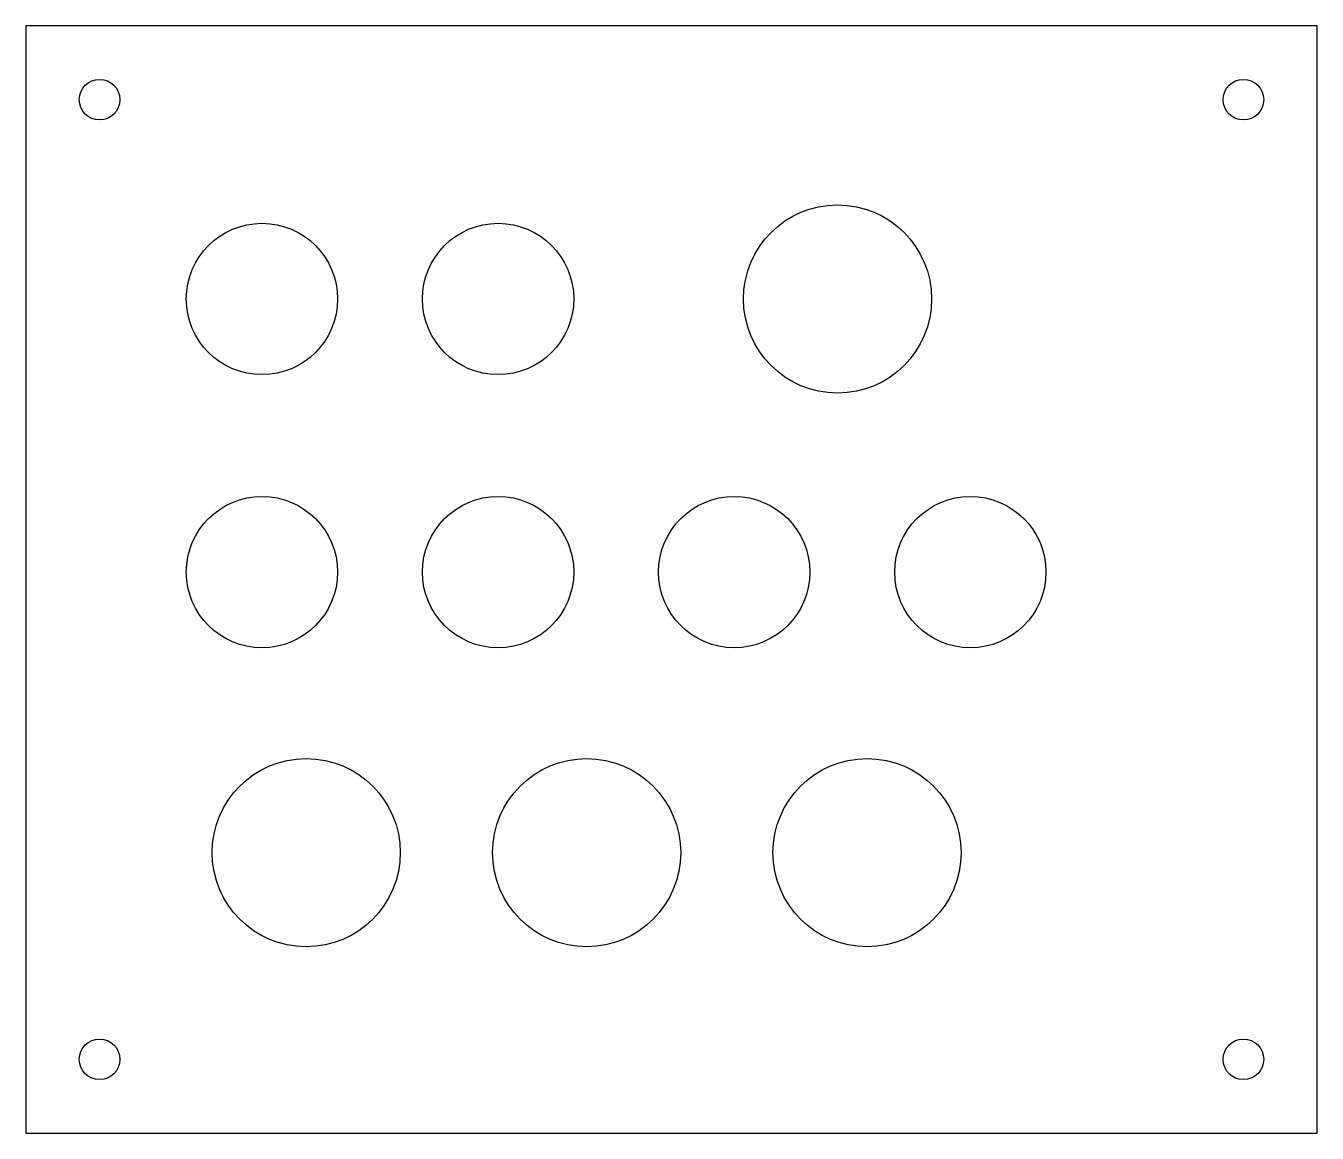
# Model space of a CAD drawing. Header units: millimetres. Extents: x 0 to 175, y 0 to 150.
import ezdxf

# ---------------------------------------------------------------- set-up
doc = ezdxf.new("R2010")
doc.units = ezdxf.units.MM
doc.layers.add('CUT_HOLES', color=7, linetype='Continuous')
doc.layers.add('CUT_OUTER', color=7, linetype='Continuous')

msp = doc.modelspace()

# ---------------------------------------------------------------- linework, layer by layer
at = {"layer": 'CUT_HOLES'}
for centre, radius in [((10, 140), 2.75), ((165, 140), 2.75), ((110, 113), 12.75), ((32, 113), 10.25), ((64, 113), 10.25), ((32, 76), 10.25), ((64, 76), 10.25), ((96, 76), 10.25), ((128, 76), 10.25), ((38, 38), 12.75), ((76, 38), 12.75), ((114, 38), 12.75), ((10, 10), 2.75), ((165, 10), 2.75)]:
    msp.add_circle(centre, radius, dxfattribs=at)
at = {"layer": 'CUT_OUTER'}
msp.add_lwpolyline([(0, 0), (175, 0), (175, 150), (0, 150)], close=True, dxfattribs=at)

doc.saveas('drawing.dxf')
